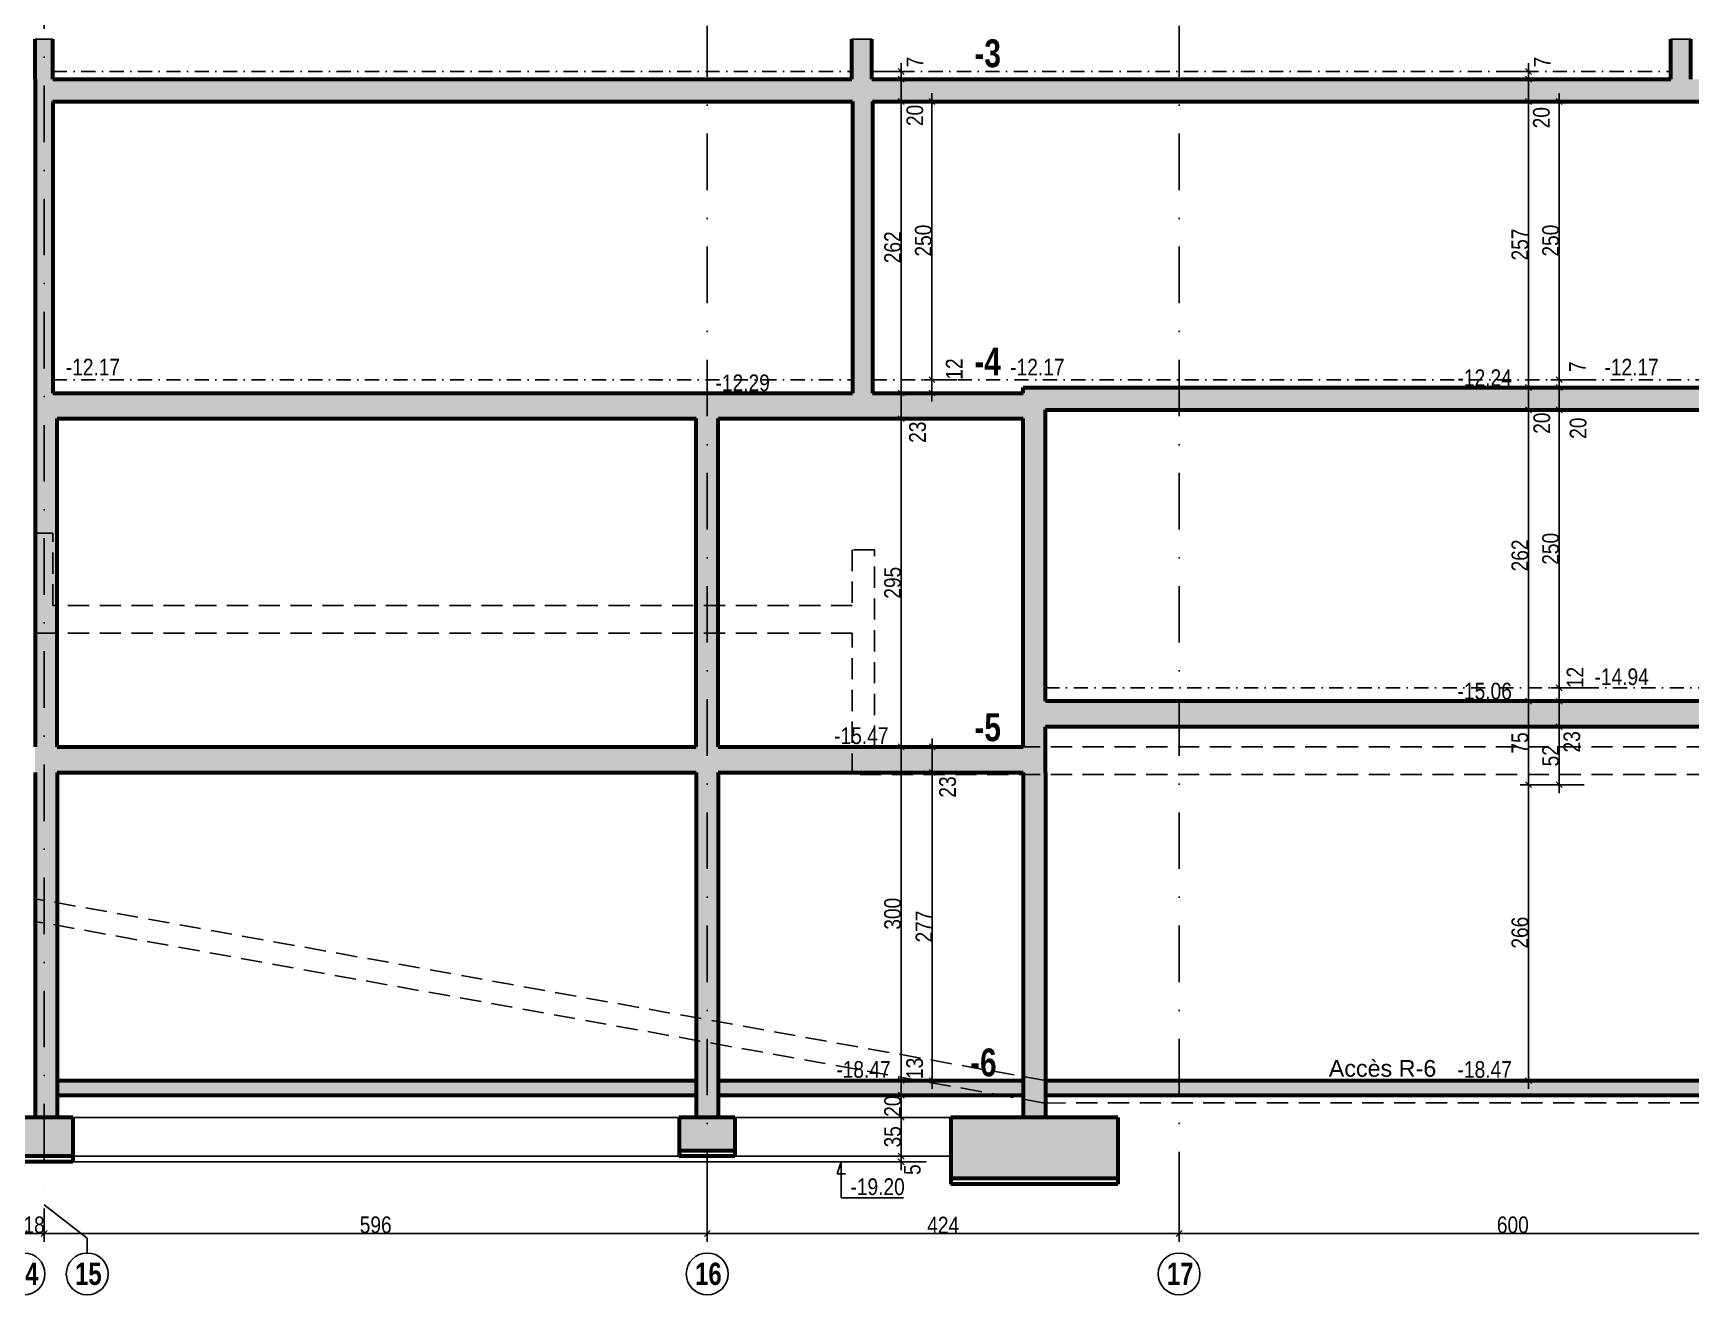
# Model space of a CAD drawing. Header units: millimetres. Extents: x 11663 to 22207, y 4553 to 8762.
# Drawn here: x 18804 to 20294, y 5707 to 6841 of the extents above; entities that cross this region are included whole.
import ezdxf

# ---------------------------------------------------------------- set-up
doc = ezdxf.new("R2010")
doc.units = ezdxf.units.MM
doc.linetypes.add('CACHEX2', pattern=[19.05, 12.7, -6.35])
doc.linetypes.add('TIRETPTX2', pattern=[50.8, 25.4, -12.7, 0, -12.7])
for name, color, linetype in [('01_cote_gen', 4, 'Continuous'), ('01_linteaux', 2, 'Continuous'), ('01_poch_BN', 9, 'Continuous'), ('01_texte', 230, 'Continuous'), ('AA_COTES', 2, 'Continuous')]:
    doc.layers.add(name, color=color, linetype=linetype)
doc.layers.add('01_murs_coup', color=5, linetype='Continuous', lineweight=60)
doc.styles.add('ARIAL NA', font='ARIALN.TTF')
doc.styles.add('impact', font='impact.ttf')
doc.styles.add('MATTE_TXT', font='arial.ttf')
doc.styles.add('STYLE2', font='ARIALN.TTF')
doc.dimstyles.new('JB50', dxfattribs={"dimscale": 0.1, "dimtxt": 150, "dimasz": 15, "dimexe": 0.1, "dimexo": 0.1, "dimgap": 0.09, "dimtad": 1, "dimdec": 1, "dimdsep": 46, "dimtxsty": 'STYLE2', "dimblk1": 'BOND_G', "dimblk2": 'BOND_D', "dimsah": 1, "dimcen": 1.5, "dimdle": 0.01, "dimse1": 1, "dimse2": 1, "dimclrd": 4, "dimclre": 2, "dimclrt": 6, "dimazin": 2, "dimtfac": 2.333333, "dimtdec": 1, "dimtix": 1, "dimtmove": 2, "dimatfit": 3, "dimldrblk": 'BOND_G', "dimfxl": 1, "dimtolj": 1, "dimtzin": 0, "dimarcsym": 0})

# ---------------------------------------------------------------- blocks, each defined once
blk = doc.blocks.new('BOND_G')
at = {"layer": 'AA_COTES', "color": 0}
for p, q in [((0, -5), (0, 15)), ((5, 0), (-5, 0)), ((1.77, 1.77), (-1.77, -1.77))]:
    blk.add_line(p, q, dxfattribs=at)
blk = doc.blocks.new('BOND_D')
at = {"layer": 'AA_COTES', "color": 0}
for p, q in [((5, 0), (-5, 0)), ((-1.77, -1.77), (1.77, 1.77)), ((0, 5), (0, -15))]:
    blk.add_line(p, q, dxfattribs=at)
blk = doc.blocks.new('*D108')
at = {"layer": '01_cote_gen', "color": 4, "lineweight": -2, "transparency": 16777216}
blk.add_line((20432.1, 5761.8), (19835.2, 5761.8), dxfattribs=at)
at = {"layer": 'Defpoints', "color": 0, "transparency": 16777216}
for p in [(20433.6, 5800.8), (19833.7, 5761.8), (19833.7, 5761.8)]:
    blk.add_point(p, dxfattribs=at)
at = {"layer": '01_cote_gen', "color": 4, "lineweight": -2, "transparency": 16777216, "xscale": 1.5, "yscale": 1.5, "zscale": 1.5, "rotation": 180}
blk.add_blockref('BOND_D', (19833.7, 5761.8), dxfattribs=at)
at = {"layer": '01_cote_gen', "color": 4, "lineweight": -2, "transparency": 16777216, "xscale": 1.5, "yscale": 1.5, "zscale": 1.5}
blk.add_blockref('BOND_G', (20433.6, 5761.8), dxfattribs=at)
at = {"layer": '01_cote_gen', "color": 6, "transparency": 16777216, "insert": (20133.6, 5769.4), "char_height": 15, "attachment_point": 5, "style": 'STYLE2'}
blk.add_mtext('\\A1;600', dxfattribs=at)
blk = doc.blocks.new('*D109')
at = {"layer": '01_cote_gen', "color": 4, "lineweight": -2, "transparency": 16777216}
blk.add_line((19832.2, 5761.8), (19411.2, 5761.8), dxfattribs=at)
at = {"layer": 'Defpoints', "color": 0, "transparency": 16777216}
for p in [(19409.7, 5761.8), (19409.7, 5761.8), (19833.7, 5761.8)]:
    blk.add_point(p, dxfattribs=at)
at = {"layer": '01_cote_gen', "color": 4, "lineweight": -2, "transparency": 16777216, "xscale": 1.5, "yscale": 1.5, "zscale": 1.5, "rotation": 180}
blk.add_blockref('BOND_D', (19409.7, 5761.8), dxfattribs=at)
at = {"layer": '01_cote_gen', "color": 4, "lineweight": -2, "transparency": 16777216, "xscale": 1.5, "yscale": 1.5, "zscale": 1.5}
blk.add_blockref('BOND_G', (19833.7, 5761.8), dxfattribs=at)
at = {"layer": '01_cote_gen', "color": 6, "transparency": 16777216, "insert": (19621.7, 5769.3), "char_height": 15, "attachment_point": 5, "style": 'STYLE2'}
blk.add_mtext('\\A1;424', dxfattribs=at)
blk = doc.blocks.new('*D110')
at = {"layer": '01_cote_gen', "color": 4, "lineweight": -2, "transparency": 16777216}
blk.add_line((19408.2, 5761.8), (18815.2, 5761.8), dxfattribs=at)
at = {"layer": 'Defpoints', "color": 0, "transparency": 16777216}
for p in [(18813.7, 5787.4), (18813.7, 5761.8), (19409.7, 5761.8)]:
    blk.add_point(p, dxfattribs=at)
at = {"layer": '01_cote_gen', "color": 4, "lineweight": -2, "transparency": 16777216, "xscale": 1.5, "yscale": 1.5, "zscale": 1.5, "rotation": 180}
blk.add_blockref('BOND_D', (18813.7, 5761.8), dxfattribs=at)
at = {"layer": '01_cote_gen', "color": 4, "lineweight": -2, "transparency": 16777216, "xscale": 1.5, "yscale": 1.5, "zscale": 1.5}
blk.add_blockref('BOND_G', (19409.7, 5761.8), dxfattribs=at)
at = {"layer": '01_cote_gen', "color": 6, "transparency": 16777216, "insert": (19111.7, 5769.4), "char_height": 15, "attachment_point": 5, "style": 'STYLE2'}
blk.add_mtext('\\A1;596', dxfattribs=at)
blk = doc.blocks.new('*D111')
at = {"layer": '01_cote_gen', "color": 4, "lineweight": -2, "transparency": 16777216}
blk.add_line((18812.2, 5761.8), (18797.2, 5761.8), dxfattribs=at)
at = {"layer": 'Defpoints', "color": 0, "transparency": 16777216}
for p in [(18795.7, 5828.7), (18813.7, 5787.4), (18795.7, 5761.8)]:
    blk.add_point(p, dxfattribs=at)
at = {"layer": '01_cote_gen', "color": 4, "lineweight": -2, "transparency": 16777216, "xscale": 1.5, "yscale": 1.5, "zscale": 1.5, "rotation": 180}
blk.add_blockref('BOND_D', (18795.7, 5761.8), dxfattribs=at)
at = {"layer": '01_cote_gen', "color": 4, "lineweight": -2, "transparency": 16777216, "xscale": 1.5, "yscale": 1.5, "zscale": 1.5}
blk.add_blockref('BOND_G', (18813.7, 5761.8), dxfattribs=at)
at = {"layer": '01_cote_gen', "color": 6, "transparency": 16777216, "insert": (18804.7, 5769.4), "char_height": 15, "attachment_point": 5, "style": 'STYLE2'}
blk.add_mtext('\\A1;18', dxfattribs=at)
blk = doc.blocks.new('*D486')
at = {"layer": '01_cote_gen', "color": 4, "lineweight": -2, "transparency": 16777216}
blk.add_line((20147.7, 5900.6), (20147.7, 6163.6), dxfattribs=at)
at = {"layer": 'Defpoints', "color": 0, "transparency": 16777216}
for p in [(20147.7, 6165.1), (20178.9, 6165.1), (20167.3, 5899.1)]:
    blk.add_point(p, dxfattribs=at)
at = {"layer": '01_cote_gen', "color": 4, "lineweight": -2, "transparency": 16777216, "xscale": 1.5, "yscale": 1.5, "zscale": 1.5}
for name, p, rotation in [('BOND_D', (20147.7, 6165.1), 90), ('BOND_G', (20147.7, 5899.1), 270)]:
    blk.add_blockref(name, p, dxfattribs=dict(at, rotation=rotation))
at = {"layer": '01_cote_gen', "color": 6, "transparency": 16777216, "insert": (20140, 6032.1), "char_height": 15, "attachment_point": 5, "rotation": 90, "style": 'STYLE2'}
blk.add_mtext('\\A1;266', dxfattribs=at)
blk = doc.blocks.new('*D487')
at = {"layer": '01_cote_gen', "color": 4, "lineweight": -2, "transparency": 16777216}
blk.add_line((20147.7, 6166.6), (20147.7, 6238.6), dxfattribs=at)
at = {"layer": 'Defpoints', "color": 0, "transparency": 16777216}
for p in [(20147.7, 6240.1), (20170.2, 6240.1), (20170.2, 6165.1)]:
    blk.add_point(p, dxfattribs=at)
at = {"layer": '01_cote_gen', "color": 4, "lineweight": -2, "transparency": 16777216, "xscale": 1.5, "yscale": 1.5, "zscale": 1.5}
for name, p, rotation in [('BOND_D', (20147.7, 6240.1), 90), ('BOND_G', (20147.7, 6165.1), 270)]:
    blk.add_blockref(name, p, dxfattribs=dict(at, rotation=rotation))
at = {"layer": '01_cote_gen', "color": 6, "transparency": 16777216, "insert": (20140, 6202.6), "char_height": 15, "attachment_point": 5, "rotation": 90, "style": 'STYLE2'}
blk.add_mtext('\\A1;75', dxfattribs=at)
blk = doc.blocks.new('*D488')
at = {"layer": '01_cote_gen', "color": 4, "lineweight": -2, "transparency": 16777216}
blk.add_line((20175.3, 6166.6), (20175.3, 6215.6), dxfattribs=at)
at = {"layer": 'Defpoints', "color": 0, "transparency": 16777216}
for p in [(20175.3, 6217.1), (20213, 6217.1), (20199.9, 6165.1)]:
    blk.add_point(p, dxfattribs=at)
at = {"layer": '01_cote_gen', "color": 4, "lineweight": -2, "transparency": 16777216, "xscale": 1.5, "yscale": 1.5, "zscale": 1.5}
for name, p, rotation in [('BOND_D', (20175.3, 6217.1), 90), ('BOND_G', (20175.3, 6165.1), 270)]:
    blk.add_blockref(name, p, dxfattribs=dict(at, rotation=rotation))
at = {"layer": '01_cote_gen', "color": 6, "transparency": 16777216, "insert": (20167.6, 6191.1), "char_height": 15, "attachment_point": 5, "rotation": 90, "style": 'STYLE2'}
blk.add_mtext('\\A1;52', dxfattribs=at)
blk = doc.blocks.new('*D489')
at = {"layer": '01_cote_gen', "color": 4, "lineweight": -2, "transparency": 16777216}
blk.add_line((20175.3, 6218.6), (20175.3, 6238.6), dxfattribs=at)
at = {"layer": 'Defpoints', "color": 0, "transparency": 16777216}
for p in [(20175.3, 6240.1), (20197.8, 6240.1), (20197.8, 6217.1)]:
    blk.add_point(p, dxfattribs=at)
at = {"layer": '01_cote_gen', "color": 4, "lineweight": -2, "transparency": 16777216, "xscale": 1.5, "yscale": 1.5, "zscale": 1.5}
for name, p, rotation in [('BOND_D', (20175.3, 6240.1), 90), ('BOND_G', (20175.3, 6217.1), 270)]:
    blk.add_blockref(name, p, dxfattribs=dict(at, rotation=rotation))
at = {"layer": '01_cote_gen', "color": 6, "transparency": 16777216, "insert": (20186.7, 6203.6), "char_height": 15, "attachment_point": 5, "rotation": 90, "style": 'STYLE2'}
blk.add_mtext('\\A1;23', dxfattribs=at)
blk = doc.blocks.new('*D490')
at = {"layer": '01_cote_gen', "color": 4, "lineweight": -2, "transparency": 16777216}
blk.add_line((20175.3, 6241.6), (20175.3, 6250.6), dxfattribs=at)
at = {"layer": 'Defpoints', "color": 0, "transparency": 16777216}
for p in [(20175.3, 6252.1), (20247.1, 6252.1), (20247.1, 6240.1)]:
    blk.add_point(p, dxfattribs=at)
at = {"layer": '01_cote_gen', "color": 4, "lineweight": -2, "transparency": 16777216, "xscale": 1.5, "yscale": 1.5, "zscale": 1.5}
for name, p, rotation in [('BOND_D', (20175.3, 6252.1), 90), ('BOND_G', (20175.3, 6240.1), 270)]:
    blk.add_blockref(name, p, dxfattribs=dict(at, rotation=rotation))
at = {"layer": '01_cote_gen', "color": 6, "transparency": 16777216, "insert": (20189.5, 6261.4), "char_height": 15, "attachment_point": 5, "rotation": 90, "style": 'STYLE2'}
blk.add_mtext('\\A1;12', dxfattribs=at)
blk = doc.blocks.new('*D491')
at = {"layer": '01_cote_gen', "color": 4, "lineweight": -2, "transparency": 16777216}
blk.add_line((19611.9, 5900.6), (19611.9, 6174.6), dxfattribs=at)
at = {"layer": 'Defpoints', "color": 0, "transparency": 16777216}
for p in [(19611.9, 6176.1), (19634.1, 6176.1), (19641.3, 5899.1)]:
    blk.add_point(p, dxfattribs=at)
at = {"layer": '01_cote_gen', "color": 4, "lineweight": -2, "transparency": 16777216, "xscale": 1.5, "yscale": 1.5, "zscale": 1.5}
for name, p, rotation in [('BOND_D', (19611.9, 6176.1), 90), ('BOND_G', (19611.9, 5899.1), 270)]:
    blk.add_blockref(name, p, dxfattribs=dict(at, rotation=rotation))
at = {"layer": '01_cote_gen', "color": 6, "transparency": 16777216, "insert": (19604.4, 6037.6), "char_height": 15, "attachment_point": 5, "rotation": 90, "style": 'STYLE2'}
blk.add_mtext('\\A1;277', dxfattribs=at)
blk = doc.blocks.new('*D492')
at = {"layer": '01_cote_gen', "color": 4, "lineweight": -2, "transparency": 16777216}
blk.add_line((19611.9, 6177.6), (19611.9, 6197.6), dxfattribs=at)
at = {"layer": 'Defpoints', "color": 0, "transparency": 16777216}
for p in [(19611.9, 6199.1), (19634.4, 6199.1), (19634.4, 6176.1)]:
    blk.add_point(p, dxfattribs=at)
at = {"layer": '01_cote_gen', "color": 4, "lineweight": -2, "transparency": 16777216, "xscale": 1.5, "yscale": 1.5, "zscale": 1.5}
for name, p, rotation in [('BOND_D', (19611.9, 6199.1), 90), ('BOND_G', (19611.9, 6176.1), 270)]:
    blk.add_blockref(name, p, dxfattribs=dict(at, rotation=rotation))
at = {"layer": '01_cote_gen', "color": 6, "transparency": 16777216, "insert": (19625.7, 6163), "char_height": 15, "attachment_point": 5, "rotation": 90, "style": 'STYLE2'}
blk.add_mtext('\\A1;23', dxfattribs=at)
blk = doc.blocks.new('*D493')
at = {"layer": '01_cote_gen', "color": 4, "lineweight": -2, "transparency": 16777216}
blk.add_line((19584, 5900.6), (19584, 6197.6), dxfattribs=at)
at = {"layer": 'Defpoints', "color": 0, "transparency": 16777216}
for p in [(19584, 6199.1), (19657.1, 6199.1), (19634.4, 5899.1)]:
    blk.add_point(p, dxfattribs=at)
at = {"layer": '01_cote_gen', "color": 4, "lineweight": -2, "transparency": 16777216, "xscale": 1.5, "yscale": 1.5, "zscale": 1.5}
for name, p, rotation in [('BOND_D', (19584, 6199.1), 90), ('BOND_G', (19584, 5899.1), 270)]:
    blk.add_blockref(name, p, dxfattribs=dict(at, rotation=rotation))
at = {"layer": '01_cote_gen', "color": 6, "transparency": 16777216, "insert": (19576.3, 6049.1), "char_height": 15, "attachment_point": 5, "rotation": 90, "style": 'STYLE2'}
blk.add_mtext('\\A1;300', dxfattribs=at)
blk = doc.blocks.new('*D508')
at = {"layer": '01_cote_gen', "color": 4, "lineweight": -2, "transparency": 16777216}
blk.add_line((19584, 5887.6), (19584, 5897.6), dxfattribs=at)
at = {"layer": 'Defpoints', "color": 0, "transparency": 16777216}
for p in [(19584, 5899.1), (19592.2, 5886.1), (19595, 5899.1)]:
    blk.add_point(p, dxfattribs=at)
at = {"layer": '01_cote_gen', "color": 4, "lineweight": -2, "transparency": 16777216, "xscale": 1.5, "yscale": 1.5, "zscale": 1.5}
for name, p, rotation in [('BOND_D', (19584, 5899.1), 90), ('BOND_G', (19584, 5886.1), 270)]:
    blk.add_blockref(name, p, dxfattribs=dict(at, rotation=rotation))
at = {"layer": '01_cote_gen', "color": 6, "transparency": 16777216, "insert": (19596.1, 5910.1), "char_height": 15, "attachment_point": 5, "rotation": 90, "style": 'STYLE2'}
blk.add_mtext('\\A1;13', dxfattribs=at)
blk = doc.blocks.new('*D509')
at = {"layer": '01_cote_gen', "color": 4, "lineweight": -2, "transparency": 16777216}
blk.add_line((19584, 5867.6), (19584, 5884.6), dxfattribs=at)
at = {"layer": 'Defpoints', "color": 0, "transparency": 16777216}
for p in [(19584, 5886.1), (19593.4, 5886.1), (19593.4, 5866.1)]:
    blk.add_point(p, dxfattribs=at)
at = {"layer": '01_cote_gen', "color": 4, "lineweight": -2, "transparency": 16777216, "xscale": 1.5, "yscale": 1.5, "zscale": 1.5}
for name, p, rotation in [('BOND_D', (19584, 5886.1), 90), ('BOND_G', (19584, 5866.1), 270)]:
    blk.add_blockref(name, p, dxfattribs=dict(at, rotation=rotation))
at = {"layer": '01_cote_gen', "color": 6, "transparency": 16777216, "insert": (19576.3, 5876.1), "char_height": 15, "attachment_point": 5, "rotation": 90, "style": 'STYLE2'}
blk.add_mtext('\\A1;20', dxfattribs=at)
blk = doc.blocks.new('*D510')
at = {"layer": '01_cote_gen', "color": 4, "lineweight": -2, "transparency": 16777216}
blk.add_line((19584, 5832.6), (19584, 5864.6), dxfattribs=at)
at = {"layer": 'Defpoints', "color": 0, "transparency": 16777216}
for p in [(19584, 5866.1), (19593.8, 5866.1), (19590.4, 5831.1)]:
    blk.add_point(p, dxfattribs=at)
at = {"layer": '01_cote_gen', "color": 4, "lineweight": -2, "transparency": 16777216, "xscale": 1.5, "yscale": 1.5, "zscale": 1.5}
for name, p, rotation in [('BOND_D', (19584, 5866.1), 90), ('BOND_G', (19584, 5831.1), 270)]:
    blk.add_blockref(name, p, dxfattribs=dict(at, rotation=rotation))
at = {"layer": '01_cote_gen', "color": 6, "transparency": 16777216, "insert": (19576.3, 5848.6), "char_height": 15, "attachment_point": 5, "rotation": 90, "style": 'STYLE2'}
blk.add_mtext('\\A1;35', dxfattribs=at)
blk = doc.blocks.new('*D511')
at = {"layer": '01_cote_gen', "color": 4, "lineweight": -2, "transparency": 16777216}
blk.add_line((19584, 5827.6), (19584, 5829.6), dxfattribs=at)
at = {"layer": 'Defpoints', "color": 0, "transparency": 16777216}
for p in [(19584, 5831.1), (19591.5, 5831.1), (19592.1, 5826.1)]:
    blk.add_point(p, dxfattribs=at)
at = {"layer": '01_cote_gen', "color": 4, "lineweight": -2, "transparency": 16777216, "xscale": 1.5, "yscale": 1.5, "zscale": 1.5}
for name, p, rotation in [('BOND_D', (19584, 5831.1), 90), ('BOND_G', (19584, 5826.1), 270)]:
    blk.add_blockref(name, p, dxfattribs=dict(at, rotation=rotation))
at = {"layer": '01_cote_gen', "color": 6, "transparency": 16777216, "insert": (19594, 5819.1), "char_height": 15, "attachment_point": 5, "rotation": 90, "style": 'STYLE2'}
blk.add_mtext('\\A1;5', dxfattribs=at)
blk = doc.blocks.new('*D512')
at = {"layer": '01_cote_gen', "color": 4, "lineweight": -2, "transparency": 16777216}
blk.add_line((20175.3, 6503.6), (20175.3, 6520.6), dxfattribs=at)
at = {"layer": 'Defpoints', "color": 0, "transparency": 16777216}
for p in [(20175.3, 6522.1), (20195.7, 6522.1), (20188.4, 6502.1)]:
    blk.add_point(p, dxfattribs=at)
at = {"layer": '01_cote_gen', "color": 4, "lineweight": -2, "transparency": 16777216, "xscale": 1.5, "yscale": 1.5, "zscale": 1.5}
for name, p, rotation in [('BOND_D', (20175.3, 6522.1), 90), ('BOND_G', (20175.3, 6502.1), 270)]:
    blk.add_blockref(name, p, dxfattribs=dict(at, rotation=rotation))
at = {"layer": '01_cote_gen', "color": 6, "transparency": 16777216, "insert": (20192.3, 6485.5), "char_height": 15, "attachment_point": 5, "rotation": 90, "style": 'STYLE2'}
blk.add_mtext('\\A1;20', dxfattribs=at)
blk = doc.blocks.new('*D513')
at = {"layer": '01_cote_gen', "color": 4, "lineweight": -2, "transparency": 16777216}
blk.add_line((20175.3, 6523.6), (20175.3, 6527.6), dxfattribs=at)
at = {"layer": 'Defpoints', "color": 0, "transparency": 16777216}
for p in [(20175.3, 6529.1), (20201.5, 6529.1), (20201.5, 6522.1)]:
    blk.add_point(p, dxfattribs=at)
at = {"layer": '01_cote_gen', "color": 4, "lineweight": -2, "transparency": 16777216, "xscale": 1.5, "yscale": 1.5, "zscale": 1.5}
for name, p, rotation in [('BOND_D', (20175.3, 6529.1), 90), ('BOND_G', (20175.3, 6522.1), 270)]:
    blk.add_blockref(name, p, dxfattribs=dict(at, rotation=rotation))
at = {"layer": '01_cote_gen', "color": 6, "transparency": 16777216, "insert": (20191.6, 6540.7), "char_height": 15, "attachment_point": 5, "rotation": 90, "style": 'STYLE2'}
blk.add_mtext('\\A1;7', dxfattribs=at)
blk = doc.blocks.new('*D514')
at = {"layer": '01_cote_gen', "color": 4, "lineweight": -2, "transparency": 16777216}
blk.add_line((20147.7, 6241.6), (20147.7, 6500.6), dxfattribs=at)
at = {"layer": 'Defpoints', "color": 0, "transparency": 16777216}
for p in [(20147.7, 6502.1), (20155.2, 6502.1), (20155.2, 6240.1)]:
    blk.add_point(p, dxfattribs=at)
at = {"layer": '01_cote_gen', "color": 4, "lineweight": -2, "transparency": 16777216, "xscale": 1.5, "yscale": 1.5, "zscale": 1.5}
for name, p, rotation in [('BOND_D', (20147.7, 6502.1), 90), ('BOND_G', (20147.7, 6240.1), 270)]:
    blk.add_blockref(name, p, dxfattribs=dict(at, rotation=rotation))
at = {"layer": '01_cote_gen', "color": 6, "transparency": 16777216, "insert": (20140, 6371.1), "char_height": 15, "attachment_point": 5, "rotation": 90, "style": 'STYLE2'}
blk.add_mtext('\\A1;262', dxfattribs=at)
blk = doc.blocks.new('*D515')
at = {"layer": '01_cote_gen', "color": 4, "lineweight": -2, "transparency": 16777216}
blk.add_line((20175.3, 6253.6), (20175.3, 6500.6), dxfattribs=at)
at = {"layer": 'Defpoints', "color": 0, "transparency": 16777216}
for p in [(20175.3, 6502.1), (20205.3, 6502.1), (20205.3, 6252.1)]:
    blk.add_point(p, dxfattribs=at)
at = {"layer": '01_cote_gen', "color": 4, "lineweight": -2, "transparency": 16777216, "xscale": 1.5, "yscale": 1.5, "zscale": 1.5}
for name, p, rotation in [('BOND_D', (20175.3, 6502.1), 90), ('BOND_G', (20175.3, 6252.1), 270)]:
    blk.add_blockref(name, p, dxfattribs=dict(at, rotation=rotation))
at = {"layer": '01_cote_gen', "color": 6, "transparency": 16777216, "insert": (20167.6, 6377.1), "char_height": 15, "attachment_point": 5, "rotation": 90, "style": 'STYLE2'}
blk.add_mtext('\\A1;250', dxfattribs=at)
blk = doc.blocks.new('*D516')
at = {"layer": '01_cote_gen', "color": 4, "lineweight": -2, "transparency": 16777216}
blk.add_line((19611.6, 6530.6), (19611.6, 6777.6), dxfattribs=at)
at = {"layer": 'Defpoints', "color": 0, "transparency": 16777216}
for p in [(19611.6, 6779.1), (19641.1, 6779.1), (19647, 6529.1)]:
    blk.add_point(p, dxfattribs=at)
at = {"layer": '01_cote_gen', "color": 4, "lineweight": -2, "transparency": 16777216, "xscale": 1.5, "yscale": 1.5, "zscale": 1.5}
for name, p, rotation in [('BOND_D', (19611.6, 6779.1), 90), ('BOND_G', (19611.6, 6529.1), 270)]:
    blk.add_blockref(name, p, dxfattribs=dict(at, rotation=rotation))
at = {"layer": '01_cote_gen', "color": 6, "transparency": 16777216, "insert": (19603.9, 6654.1), "char_height": 15, "attachment_point": 5, "rotation": 90, "style": 'STYLE2'}
blk.add_mtext('\\A1;250', dxfattribs=at)
blk = doc.blocks.new('*D517')
at = {"layer": '01_cote_gen', "color": 4, "lineweight": -2, "transparency": 16777216}
blk.add_line((19584, 6780.6), (19584, 6797.6), dxfattribs=at)
at = {"layer": 'Defpoints', "color": 0, "transparency": 16777216}
for p in [(19584, 6799.1), (19623.9, 6799.1), (19623.9, 6779.1)]:
    blk.add_point(p, dxfattribs=at)
at = {"layer": '01_cote_gen', "color": 4, "lineweight": -2, "transparency": 16777216, "xscale": 1.5, "yscale": 1.5, "zscale": 1.5}
for name, p, rotation in [('BOND_D', (19584, 6799.1), 90), ('BOND_G', (19584, 6779.1), 270)]:
    blk.add_blockref(name, p, dxfattribs=dict(at, rotation=rotation))
at = {"layer": '01_cote_gen', "color": 6, "transparency": 16777216, "insert": (19596.3, 6766.6), "char_height": 15, "attachment_point": 5, "rotation": 90, "style": 'STYLE2'}
blk.add_mtext('\\A1;20', dxfattribs=at)
blk = doc.blocks.new('*D518')
at = {"layer": '01_cote_gen', "color": 4, "lineweight": -2, "transparency": 16777216}
blk.add_line((19584, 6518.6), (19584, 6777.6), dxfattribs=at)
at = {"layer": 'Defpoints', "color": 0, "transparency": 16777216}
for p in [(19584, 6779.1), (19591.5, 6779.1), (19591.5, 6517.1)]:
    blk.add_point(p, dxfattribs=at)
at = {"layer": '01_cote_gen', "color": 4, "lineweight": -2, "transparency": 16777216, "xscale": 1.5, "yscale": 1.5, "zscale": 1.5}
for name, p, rotation in [('BOND_D', (19584, 6779.1), 90), ('BOND_G', (19584, 6517.1), 270)]:
    blk.add_blockref(name, p, dxfattribs=dict(at, rotation=rotation))
at = {"layer": '01_cote_gen', "color": 6, "transparency": 16777216, "insert": (19576.3, 6648.1), "char_height": 15, "attachment_point": 5, "rotation": 90, "style": 'STYLE2'}
blk.add_mtext('\\A1;262', dxfattribs=at)
blk = doc.blocks.new('*D519')
at = {"layer": '01_cote_gen', "color": 4, "lineweight": -2, "transparency": 16777216}
blk.add_line((19584, 6200.6), (19584, 6492.6), dxfattribs=at)
at = {"layer": 'Defpoints', "color": 0, "transparency": 16777216}
for p in [(19584, 6494.1), (19641.5, 6494.1), (19679, 6199.1)]:
    blk.add_point(p, dxfattribs=at)
at = {"layer": '01_cote_gen', "color": 4, "lineweight": -2, "transparency": 16777216, "xscale": 1.5, "yscale": 1.5, "zscale": 1.5}
for name, p, rotation in [('BOND_D', (19584, 6494.1), 90), ('BOND_G', (19584, 6199.1), 270)]:
    blk.add_blockref(name, p, dxfattribs=dict(at, rotation=rotation))
at = {"layer": '01_cote_gen', "color": 6, "transparency": 16777216, "insert": (19576.3, 6346.6), "char_height": 15, "attachment_point": 5, "rotation": 90, "style": 'STYLE2'}
blk.add_mtext('\\A1;295', dxfattribs=at)
blk = doc.blocks.new('*D520')
at = {"layer": '01_cote_gen', "color": 4, "lineweight": -2, "transparency": 16777216}
blk.add_line((19584, 6495.6), (19584, 6515.6), dxfattribs=at)
at = {"layer": 'Defpoints', "color": 0, "transparency": 16777216}
for p in [(19584, 6517.1), (19630.9, 6517.1), (19630.9, 6494.1)]:
    blk.add_point(p, dxfattribs=at)
at = {"layer": '01_cote_gen', "color": 4, "lineweight": -2, "transparency": 16777216, "xscale": 1.5, "yscale": 1.5, "zscale": 1.5}
for name, p, rotation in [('BOND_D', (19584, 6517.1), 90), ('BOND_G', (19584, 6494.1), 270)]:
    blk.add_blockref(name, p, dxfattribs=dict(at, rotation=rotation))
at = {"layer": '01_cote_gen', "color": 6, "transparency": 16777216, "insert": (19598.7, 6481.9), "char_height": 15, "attachment_point": 5, "rotation": 90, "style": 'STYLE2'}
blk.add_mtext('\\A1;23', dxfattribs=at)
blk = doc.blocks.new('*D521')
at = {"layer": '01_cote_gen', "color": 4, "lineweight": -2, "transparency": 16777216}
blk.add_line((19611.6, 6518.6), (19611.6, 6527.6), dxfattribs=at)
at = {"layer": 'Defpoints', "color": 0, "transparency": 16777216}
for p in [(19611.6, 6529.1), (19638.9, 6529.1), (19638.9, 6517.1)]:
    blk.add_point(p, dxfattribs=at)
at = {"layer": '01_cote_gen', "color": 4, "lineweight": -2, "transparency": 16777216, "xscale": 1.5, "yscale": 1.5, "zscale": 1.5}
for name, p, rotation in [('BOND_D', (19611.6, 6529.1), 90), ('BOND_G', (19611.6, 6517.1), 270)]:
    blk.add_blockref(name, p, dxfattribs=dict(at, rotation=rotation))
at = {"layer": '01_cote_gen', "color": 6, "transparency": 16777216, "insert": (19631.6, 6538.7), "char_height": 15, "attachment_point": 5, "rotation": 90, "style": 'STYLE2'}
blk.add_mtext('\\A1;12', dxfattribs=at)
blk = doc.blocks.new('*D577')
at = {"layer": '01_cote_gen', "color": 4, "lineweight": -2, "transparency": 16777216}
blk.add_line((19584, 6804.6), (19584, 6800.6), dxfattribs=at)
at = {"layer": 'Defpoints', "color": 0, "transparency": 16777216}
for p in [(19584, 6799.1), (19597.9, 6806.1), (19597.9, 6799.1)]:
    blk.add_point(p, dxfattribs=at)
at = {"layer": '01_cote_gen', "color": 4, "lineweight": -2, "transparency": 16777216, "xscale": 1.5, "yscale": 1.5, "zscale": 1.5}
for name, p, rotation in [('BOND_G', (19584, 6806.1), 90), ('BOND_D', (19584, 6799.1), 270)]:
    blk.add_blockref(name, p, dxfattribs=dict(at, rotation=rotation))
at = {"layer": '01_cote_gen', "color": 6, "transparency": 16777216, "insert": (19596.3, 6814.5), "char_height": 15, "attachment_point": 5, "rotation": 90, "style": 'STYLE2'}
blk.add_mtext('\\A1;7', dxfattribs=at)
blk = doc.blocks.new('*D580')
at = {"layer": '01_cote_gen', "color": 4, "lineweight": -2, "transparency": 16777216}
blk.add_line((20147.7, 6503.6), (20147.7, 6520.6), dxfattribs=at)
at = {"layer": 'Defpoints', "color": 0, "transparency": 16777216}
for p in [(20147.7, 6522.1), (20200.2, 6522.1), (20200.2, 6502.1)]:
    blk.add_point(p, dxfattribs=at)
at = {"layer": '01_cote_gen', "color": 4, "lineweight": -2, "transparency": 16777216, "xscale": 1.5, "yscale": 1.5, "zscale": 1.5}
for name, p, rotation in [('BOND_D', (20147.7, 6522.1), 90), ('BOND_G', (20147.7, 6502.1), 270)]:
    blk.add_blockref(name, p, dxfattribs=dict(at, rotation=rotation))
at = {"layer": '01_cote_gen', "color": 6, "transparency": 16777216, "insert": (20159.7, 6490), "char_height": 15, "attachment_point": 5, "rotation": 90, "style": 'STYLE2'}
blk.add_mtext('\\A1;20', dxfattribs=at)
blk = doc.blocks.new('*D581')
at = {"layer": '01_cote_gen', "color": 4, "lineweight": -2, "transparency": 16777216}
blk.add_line((20147.7, 6523.6), (20147.7, 6777.6), dxfattribs=at)
at = {"layer": 'Defpoints', "color": 0, "transparency": 16777216}
for p in [(20147.7, 6779.1), (20148.5, 6779.1), (20126.3, 6522.1)]:
    blk.add_point(p, dxfattribs=at)
at = {"layer": '01_cote_gen', "color": 4, "lineweight": -2, "transparency": 16777216, "xscale": 1.5, "yscale": 1.5, "zscale": 1.5}
for name, p, rotation in [('BOND_D', (20147.7, 6779.1), 90), ('BOND_G', (20147.7, 6522.1), 270)]:
    blk.add_blockref(name, p, dxfattribs=dict(at, rotation=rotation))
at = {"layer": '01_cote_gen', "color": 6, "transparency": 16777216, "insert": (20140, 6650.6), "char_height": 15, "attachment_point": 5, "rotation": 90, "style": 'STYLE2'}
blk.add_mtext('\\A1;257', dxfattribs=at)
blk = doc.blocks.new('*D582')
at = {"layer": '01_cote_gen', "color": 4, "lineweight": -2, "transparency": 16777216}
blk.add_line((20147.7, 6780.6), (20147.7, 6797.6), dxfattribs=at)
at = {"layer": 'Defpoints', "color": 0, "transparency": 16777216}
for p in [(20147.7, 6799.1), (20164.1, 6799.1), (20161.6, 6779.1)]:
    blk.add_point(p, dxfattribs=at)
at = {"layer": '01_cote_gen', "color": 4, "lineweight": -2, "transparency": 16777216, "xscale": 1.5, "yscale": 1.5, "zscale": 1.5}
for name, p, rotation in [('BOND_D', (20147.7, 6799.1), 90), ('BOND_G', (20147.7, 6779.1), 270)]:
    blk.add_blockref(name, p, dxfattribs=dict(at, rotation=rotation))
at = {"layer": '01_cote_gen', "color": 6, "transparency": 16777216, "insert": (20159.3, 6764.6), "char_height": 15, "attachment_point": 5, "rotation": 90, "style": 'STYLE2'}
blk.add_mtext('\\A1;20', dxfattribs=at)
blk = doc.blocks.new('*D579')
at = {"layer": '01_cote_gen', "color": 4, "lineweight": -2, "transparency": 16777216}
blk.add_line((20147.7, 6804.6), (20147.7, 6800.6), dxfattribs=at)
at = {"layer": 'Defpoints', "color": 0, "transparency": 16777216}
for p in [(20147.7, 6799.1), (20161.5, 6806.1), (20161.5, 6799.1)]:
    blk.add_point(p, dxfattribs=at)
at = {"layer": '01_cote_gen', "color": 4, "lineweight": -2, "transparency": 16777216, "xscale": 1.5, "yscale": 1.5, "zscale": 1.5}
for name, p, rotation in [('BOND_G', (20147.7, 6806.1), 90), ('BOND_D', (20147.7, 6799.1), 270)]:
    blk.add_blockref(name, p, dxfattribs=dict(at, rotation=rotation))
at = {"layer": '01_cote_gen', "color": 6, "transparency": 16777216, "insert": (20160, 6814.5), "char_height": 15, "attachment_point": 5, "rotation": 90, "style": 'STYLE2'}
blk.add_mtext('\\A1;7', dxfattribs=at)
blk = doc.blocks.new('*D583')
at = {"layer": '01_cote_gen', "color": 4, "lineweight": -2, "transparency": 16777216}
blk.add_line((20175.3, 6530.6), (20175.3, 6777.6), dxfattribs=at)
at = {"layer": 'Defpoints', "color": 0, "transparency": 16777216}
for p in [(20175.3, 6779.1), (20195.1, 6779.1), (20195.1, 6529.1)]:
    blk.add_point(p, dxfattribs=at)
at = {"layer": '01_cote_gen', "color": 4, "lineweight": -2, "transparency": 16777216, "xscale": 1.5, "yscale": 1.5, "zscale": 1.5}
for name, p, rotation in [('BOND_D', (20175.3, 6779.1), 90), ('BOND_G', (20175.3, 6529.1), 270)]:
    blk.add_blockref(name, p, dxfattribs=dict(at, rotation=rotation))
at = {"layer": '01_cote_gen', "color": 6, "transparency": 16777216, "insert": (20167.6, 6654.1), "char_height": 15, "attachment_point": 5, "rotation": 90, "style": 'STYLE2'}
blk.add_mtext('\\A1;250', dxfattribs=at)

msp = doc.modelspace()

# ---------------------------------------------------------------- hatches: boundary and pattern name
at = {"layer": '01_poch_BN'}
h = msp.add_hatch(color=256, dxfattribs=at)
h.dxf.hatch_style = 1
h.paths.add_polyline_path([(21161.75, 6519.07), (20953.54, 6522.07), (20953.54, 6835.01), (20937.54, 6835.01), (20937.54, 6799.07), (20293.57, 6799.07), (20293.57, 6835.01), (20275.57, 6835.01), (20275.57, 6799.07), (19557.57, 6799.07), (19557.57, 6835.01), (19539.57, 6835.01), (19539.57, 6799.07), (18821.57, 6799.07), (18821.57, 6835.01), (18805.57, 6835.01), (18805.57, 6799.07), (18805.57, 6199.07), (18805.57, 6176.07), (18805.57, 5866.07), (18825.57, 5866.07), (18825.57, 6176.07), (19399.57, 6176.07), (19399.57, 5866.07), (19419.57, 5866.07), (19419.57, 6176.07), (19693.57, 6176.07), (19693.57, 5866.07), (19713.57, 5866.07), (19713.57, 6176.17), (19713.57, 6217.07), (20428.54, 6217.07), (20428.54, 6109.07), (20448.54, 6109.07), (20448.54, 6217.07), (20933.54, 6217.07), (20933.54, 5866.07), (20953.54, 5866.07), (20953.54, 6502.07), (21161.75, 6502.07)])
h.paths.add_polyline_path([(19558.27, 6517.07), (19558.27, 6779.07), (20424.54, 6779.07), (20424.54, 6240.07), (19713.57, 6240.07), (19713.57, 6502.07), (20329.54, 6502.07), (20329.54, 6522.07), (19693.57, 6522.07), (19693.57, 6517.07)], flags=16)
h.paths.add_polyline_path([(19693.57, 6494.07), (19693.57, 6199.07), (19419.57, 6199.07), (19419.57, 6494.07)], flags=16)
h.paths.add_polyline_path([(19540.27, 6517.07), (18821.57, 6517.07), (18821.57, 6779.07), (19540.27, 6779.07)], flags=16)
h.paths.add_polyline_path([(19399.57, 6494.07), (19399.57, 6199.07), (18825.57, 6199.07), (18825.57, 6494.07)], flags=16)
h.paths.add_polyline_path([(20442.54, 6779.07), (20937.54, 6779.07), (20937.54, 6522.07), (20537.54, 6522.07), (20537.54, 6502.07), (20937.54, 6502.07), (20937.54, 6240.07), (20442.54, 6240.07)], flags=16)
h.paths.add_polyline_path([(20933.54, 5899.07), (19713.57, 5899.07), (19713.57, 5886.07), (20933.54, 5886.07)], flags=17)
h.paths.add_polyline_path([(20588.54, 5866.07), (20348.54, 5866.07), (20348.54, 5811.07), (20588.54, 5811.07)])
h.paths.add_polyline_path([(20968.54, 5866.07), (20918.54, 5866.07), (20918.54, 5836.07), (20968.54, 5836.07)])
h.paths.add_polyline_path([(19778.57, 5866.07), (19628.57, 5866.07), (19628.57, 5811.07), (19778.57, 5811.07)])
h.paths.add_polyline_path([(19434.57, 5866.07), (19384.57, 5866.07), (19384.57, 5836.07), (19434.57, 5836.07)])
h.paths.add_polyline_path([(18839.57, 5866.07), (18769.57, 5866.07), (18769.57, 5831.07), (18839.57, 5831.07)])
h.paths.add_polyline_path([(19399.57, 5899.07), (18825.57, 5899.07), (18825.57, 5886.07), (19399.57, 5886.07)], flags=17)
h.paths.add_polyline_path([(19693.57, 5899.07), (19419.57, 5899.07), (19419.57, 5886.07), (19693.57, 5886.07)], flags=17)

# ---------------------------------------------------------------- linework, layer by layer
at = {"layer": '01_linteaux', "linetype": 'TIRETPTX2', "ltscale": 2}
for p, q in [((19409.65, 5784.28), (19409.65, 6847.02)), ((19833.65, 5784.28), (19833.65, 6847.02)), ((18813.65, 5787.38), (18852.46, 5757.43)), ((18852.46, 5744.17), (18852.46, 5757.43))]:
    msp.add_line(p, q, dxfattribs=at)
at = {"layer": '01_linteaux', "linetype": 'TIRETPTX2', "ltscale": 0.5}
for p, q in [((18821.57, 6806.07), (19539.57, 6806.07)), ((19557.57, 6806.07), (20275.57, 6806.07)), ((18821.57, 6529.07), (19540.27, 6529.07)), ((19558.27, 6529.07), (20329.54, 6529.07)), ((19713.57, 6252.07), (20424.54, 6252.07))]:
    msp.add_line(p, q, dxfattribs=at)
at = {"layer": '01_linteaux', "linetype": 'CACHEX2', "ltscale": 1.5}
for p, q in [((18821.65, 6391.16), (18805.65, 6391.16)), ((18805.65, 6301.16), (18805.65, 6391.16)), ((18821.65, 6326.16), (18821.65, 6391.16)), ((19560.03, 6376.16), (19540.03, 6376.16)), ((19540.03, 6376.16), (19540.03, 6326.16)), ((19560.03, 6199.12), (19560.03, 6376.16)), ((19540.03, 6326.16), (18821.65, 6326.16)), ((19540.03, 6301.16), (18805.65, 6301.16)), ((19540.03, 6174.12), (19540.03, 6301.16)), ((20937.61, 6199.12), (19560.03, 6199.12)), ((20937.61, 6174.12), (19540.03, 6174.12)), ((19713.66, 5899.12), (18805.65, 6062.56)), ((18805.65, 6062.56), (18805.65, 6042.24)), ((19712.59, 5878.99), (18805.65, 6042.24)), ((19713.57, 5899.07), (20933.54, 5899.07)), ((19712.59, 5878.99), (20937.61, 5879.15))]:
    msp.add_line(p, q, dxfattribs=at)
at = {"layer": '01_linteaux'}
for p, q in [((19384.57, 5866.07), (18839.57, 5866.07)), ((19434.57, 5866.07), (19628.57, 5866.07)), ((19384.57, 5831.07), (18839.57, 5831.07)), ((18839.57, 5826.07), (19598.57, 5826.07)), ((19434.57, 5831.07), (19628.57, 5831.07))]:
    msp.add_line(p, q, dxfattribs=at)
at = {"layer": '01_linteaux', "linetype": 'TIRETPTX2', "ltscale": 2}
msp.add_lwpolyline([(18813.65, 8318.95), (18813.65, 5784.28)], dxfattribs=at)
at = {"layer": '01_murs_coup'}
for p, q in [((18805.57, 6799.07), (18805.57, 6835.01)), ((18821.57, 6799.07), (18821.57, 6835.01)), ((19539.57, 6799.07), (19539.57, 6835.01)), ((19557.57, 6799.07), (19557.57, 6835.01)), ((20275.57, 6799.07), (20275.57, 6835.01)), ((20293.57, 6799.07), (20293.57, 6835.01)), ((18805.57, 6799.07), (18805.57, 6199.07)), ((18821.57, 6799.07), (19539.57, 6799.07)), ((19557.57, 6799.07), (20275.57, 6799.07)), ((18821.57, 6779.07), (19540.27, 6779.07)), ((18821.57, 6779.07), (18821.57, 6517.07)), ((19540.27, 6779.07), (19540.27, 6517.07)), ((19558.27, 6779.07), (20424.54, 6779.07)), ((19558.27, 6779.07), (19558.27, 6517.07)), ((18821.57, 6517.07), (19540.27, 6517.07)), ((19558.27, 6517.07), (19693.57, 6517.07)), ((19693.57, 6522.07), (20329.54, 6522.07)), ((19693.57, 6517.07), (19693.57, 6522.07)), ((19713.57, 6502.07), (20329.54, 6502.07)), ((19713.57, 6240.07), (19713.57, 6502.07)), ((18825.57, 6494.07), (19399.57, 6494.07)), ((18825.57, 6199.07), (18825.57, 6494.07)), ((19399.57, 6199.07), (19399.57, 6494.07)), ((19419.57, 6494.07), (19693.57, 6494.07)), ((19419.57, 6199.07), (19419.57, 6494.07)), ((19693.57, 6199.07), (19693.57, 6494.07)), ((20424.54, 6240.07), (19713.57, 6240.07)), ((19713.57, 6176.17), (19713.57, 6217.07)), ((20428.54, 6217.07), (19713.57, 6217.07)), ((18825.57, 6199.07), (19399.57, 6199.07)), ((19419.57, 6199.07), (19693.57, 6199.07)), ((18805.57, 6176.07), (18805.57, 5866.07)), ((18825.57, 6176.07), (19399.57, 6176.07)), ((18825.57, 6176.07), (18825.57, 5866.07)), ((19399.57, 6176.07), (19399.57, 5866.07)), ((19419.57, 6176.07), (19693.57, 6176.07)), ((19419.57, 6176.07), (19419.57, 5866.07)), ((19693.57, 6176.07), (19693.57, 5866.07)), ((19713.57, 6176.17), (19713.57, 5866.07)), ((18825.57, 5899.07), (19399.57, 5899.07)), ((18825.57, 5886.07), (19399.57, 5886.07)), ((19419.57, 5899.07), (19693.57, 5899.07)), ((19419.57, 5886.07), (19693.57, 5886.07)), ((19713.57, 5899.07), (20933.54, 5899.07)), ((19713.57, 5886.07), (20933.54, 5886.07)), ((18839.57, 5866.07), (18769.57, 5866.07)), ((18839.57, 5866.07), (18839.57, 5826.07)), ((19384.57, 5866.07), (19384.57, 5831.07)), ((19434.57, 5866.07), (19384.57, 5866.07)), ((19434.57, 5866.07), (19434.57, 5831.07)), ((19628.57, 5866.07), (19628.57, 5806.07)), ((19778.57, 5866.07), (19628.57, 5866.07)), ((19778.57, 5866.07), (19778.57, 5806.07)), ((18839.57, 5831.07), (18769.57, 5831.07)), ((18839.57, 5826.07), (18769.57, 5826.07)), ((19434.57, 5836.07), (19384.57, 5836.07)), ((19434.57, 5831.07), (19384.57, 5831.07)), ((19778.57, 5811.07), (19628.57, 5811.07)), ((19778.57, 5806.07), (19628.57, 5806.07))]:
    msp.add_line(p, q, dxfattribs=at)
at = {"layer": '01_poch_BN'}
for p, q in [((18805.57, 6835.01), (18821.57, 6835.01)), ((19539.57, 6835.01), (19557.57, 6835.01)), ((20275.57, 6835.01), (20293.57, 6835.01))]:
    msp.add_line(p, q, dxfattribs=at)
at = {"layer": '01_texte'}
for p, q in [((19530.11, 5826.07), (19526.51, 5815.36)), ((19530.11, 5826.07), (19530.11, 5793.7)), ((19526.51, 5815.36), (19533.92, 5815.36)), ((19530.11, 5793.7), (19586.14, 5793.7))]:
    msp.add_line(p, q, dxfattribs=at)
for centre in [(18795.65, 5725.36), (18852.46, 5725.36), (19409.65, 5725.36), (19833.65, 5725.36)]:
    msp.add_circle(centre, 18.81, dxfattribs=at)

# ---------------------------------------------------------------- texts
for s, height, style, p in [('-3', 25, 'impact', (19649.74, 6810)), ('-4', 25, 'impact', (19649.74, 6533)), ('-12.17', 15, 'ARIAL NA', (18833.23, 6532.92)), ('-12.17', 15, 'ARIAL NA', (19681.98, 6532.92)), ('-12.17', 15, 'ARIAL NA', (20215.98, 6532.92)), ('-12.29', 15, 'ARIAL NA', (19417.17, 6518.76)), ('-12.24', 15, 'ARIAL NA', (20083.98, 6523.36)), ('-15.06', 15, 'ARIAL NA', (20083.98, 6241.73)), ('-14.94', 15, 'ARIAL NA', (20207.07, 6254.63)), ('-5', 25, 'impact', (19649.74, 6204.19)), ('-15.47', 15, 'ARIAL NA', (19523.79, 6201.63)), ('-18.47', 15, 'ARIAL NA', (19525.67, 5901.63)), ('-6', 25, 'impact', (19645.86, 5903)), ('-18.47', 15, 'ARIAL NA', (20083.98, 5901.63)), ('-19.20', 15, 'ARIAL NA', (19538.39, 5796.26))]:
    msp.add_text(s, height=height, dxfattribs=dict(at, style=style)).set_placement(p)
for s, insert, char_height, attachment_point, line_spacing_factor, style in [('Accès R-6', (20016.49, 5917.61), 15, 2, 0.894142, 'MATTE_TXT'), ('14', (18784.76, 5735.47), 20, 1, 0.895453, 'impact'), ('15', (18841.57, 5735.47), 20, 1, 0.895453, 'impact'), ('16', (19398.76, 5735.47), 20, 1, 0.895453, 'impact'), ('17', (19822.76, 5735.47), 20, 1, 0.895453, 'impact')]:
    msp.add_mtext(s, dxfattribs=dict(at, insert=insert, char_height=char_height, attachment_point=attachment_point, line_spacing_factor=line_spacing_factor, style=style))

# ---------------------------------------------------------------- dimensions: what is measured, and where the dimension line sits
at = {"layer": '01_cote_gen'}
for base, p1, p2, picture, middle in [((19583.98, 6799.07), (19597.85, 6806.07), (19597.85, 6799.07), '*D577', (19596.29, 6814.49)), ((20147.66, 6799.07), (20161.53, 6806.07), (20161.53, 6799.07), '*D579', (20159.97, 6814.49)), ((19583.98, 6799.07), (19623.89, 6779.07), (19623.89, 6799.07), '*D517', (19596.25, 6766.57)), ((20147.66, 6799.07), (20161.65, 6779.07), (20164.11, 6799.07), '*D582', (20159.33, 6764.63)), ((19611.58, 6529.07), (19638.92, 6517.07), (19638.92, 6529.07), '*D521', (19631.61, 6538.74)), ((20175.26, 6529.07), (20201.45, 6522.07), (20201.45, 6529.07), '*D513', (20191.64, 6540.72)), ((20147.66, 6522.07), (20200.16, 6502.07), (20200.16, 6522.07), '*D580', (20159.74, 6490.01)), ((20175.26, 6522.07), (20188.42, 6502.07), (20195.66, 6522.07), '*D512', (20192.29, 6485.47)), ((19583.98, 6517.07), (19630.88, 6494.07), (19630.88, 6517.07), '*D520', (19598.7, 6481.91)), ((20175.26, 6252.07), (20247.14, 6240.07), (20247.14, 6252.07), '*D490', (20189.49, 6261.37)), ((20175.26, 6240.07), (20197.76, 6217.07), (20197.76, 6240.07), '*D489', (20186.72, 6203.55)), ((19611.92, 6199.07), (19634.42, 6176.07), (19634.42, 6199.07), '*D492', (19625.68, 6163.01)), ((19583.98, 5899.07), (19592.2, 5886.07), (19594.95, 5899.07), '*D508', (19596.14, 5910.14)), ((19583.98, 5831.07), (19592.1, 5826.07), (19591.48, 5831.07), '*D511', (19594.02, 5819.07))]:
    dim = msp.add_linear_dim(base=base, p1=p1, p2=p2, angle=90, dimstyle='JB50', dxfattribs=at)
    dim.commit()
    dim.dimension.update_dxf_attribs({"geometry": picture, "text_midpoint": middle, "dimtype": 160})
for base, p1, p2, picture, middle in [((19583.98, 6779.07), (19591.48, 6517.07), (19591.48, 6779.07), '*D518', (19576.32, 6648.07)), ((19611.58, 6779.07), (19647.02, 6529.07), (19641.06, 6779.07), '*D516', (19603.91, 6654.07)), ((20147.66, 6779.07), (20126.26, 6522.07), (20148.52, 6779.07), '*D581', (20140, 6650.57)), ((20175.26, 6779.07), (20195.09, 6529.07), (20195.09, 6779.07), '*D583', (20167.59, 6654.07)), ((19583.98, 6494.07), (19678.98, 6199.07), (19641.53, 6494.07), '*D519', (19576.32, 6346.57)), ((20147.66, 6502.07), (20155.16, 6240.07), (20155.16, 6502.07), '*D514', (20140, 6371.07)), ((20175.26, 6502.07), (20205.3, 6252.07), (20205.3, 6502.07), '*D515', (20167.59, 6377.07)), ((20147.66, 6240.07), (20170.16, 6165.1), (20170.16, 6240.07), '*D487', (20140.03, 6202.58)), ((20175.26, 6217.07), (20199.94, 6165.1), (20213.01, 6217.07), '*D488', (20167.59, 6191.08)), ((19583.98, 6199.07), (19634.42, 5899.07), (19657.05, 6199.07), '*D493', (19576.32, 6049.07)), ((19611.92, 6176.07), (19641.29, 5899.07), (19634.13, 6176.07), '*D491', (19604.38, 6037.57)), ((20147.66, 6165.1), (20167.27, 5899.07), (20178.89, 6165.1), '*D486', (20140, 6032.08)), ((19583.98, 5886.07), (19593.43, 5866.07), (19593.43, 5886.07), '*D509', (19576.32, 5876.07)), ((19583.98, 5866.07), (19590.43, 5831.07), (19593.76, 5866.07), '*D510', (19576.32, 5848.57))]:
    dim = msp.add_linear_dim(base=base, p1=p1, p2=p2, angle=90, dimstyle='JB50', dxfattribs=at)
    dim.commit()
    dim.dimension.update_dxf_attribs({"geometry": picture, "text_midpoint": middle})
for base, p1, p2, picture, middle in [((18795.65, 5761.78), (18813.65, 5787.38), (18795.65, 5828.74), '*D111', (18804.65, 5769.45)), ((19833.65, 5761.78), (20433.61, 5800.84), (19833.65, 5761.78), '*D108', (20133.63, 5769.45)), ((18813.65, 5761.78), (19409.65, 5761.78), (18813.65, 5787.38), '*D110', (19111.65, 5769.45)), ((19409.65, 5761.78), (19833.65, 5761.78), (19409.65, 5761.78), '*D109', (19621.65, 5769.32))]:
    dim = msp.add_linear_dim(base=base, p1=p1, p2=p2, dimstyle='JB50', dxfattribs=at)
    dim.commit()
    dim.dimension.update_dxf_attribs({"geometry": picture, "text_midpoint": middle})

doc.saveas('drawing.dxf')
